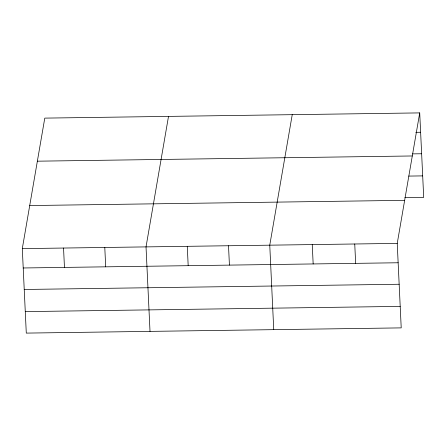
<?xml version="1.0" encoding="UTF-8"?>
<svg xmlns="http://www.w3.org/2000/svg" width="446" height="446" viewBox="0 0 446 446"><rect width="100%" height="100%" fill="white"/><g stroke="black" fill="none" stroke-linecap="round" stroke-linejoin="round"><path stroke-width="0.67" d="M419.714 112.899L397.235 243.399L401.216 327.882L26.286 333.101L22.3 248.617L44.784 118.118L419.714 112.899L423.7 197.383L404.89 197.645M168.51 116.395L146.026 246.894L150.012 331.378M292.236 114.678L269.758 245.177L273.738 329.655M415.756 132.328L420.628 132.261M412.589 153.876L421.643 153.753M37.364 161.184L412.299 155.966M408.753 176.086L422.685 175.891M29.72 205.556L404.656 200.338M22.3 248.617L397.235 243.399M23.214 267.979L398.15 262.761M24.229 289.471L399.159 284.253M25.271 311.609L400.207 306.391M354.743 243.995L355.657 263.352M312.25 244.586L313.164 263.943M228.514 245.752L229.428 265.108M187.27 246.326L188.184 265.682M104.788 247.469L105.696 266.831M63.544 248.043L64.458 267.405"/></g></svg>
